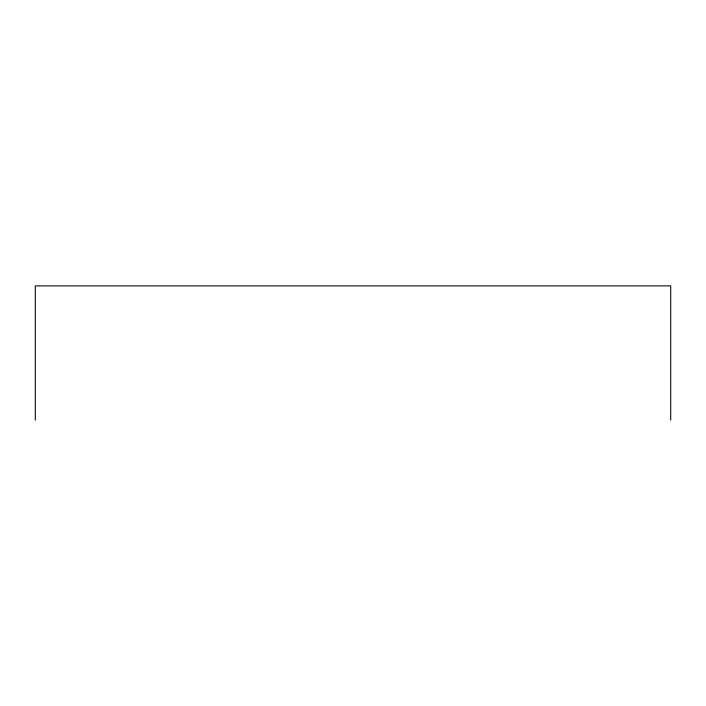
<?xml version="1.0" encoding="UTF-8"?>
<svg xmlns="http://www.w3.org/2000/svg" width="706" height="706" viewBox="0 0 706 706"><rect width="100%" height="100%" fill="white"/><g stroke="black" fill="none" stroke-linecap="round" stroke-linejoin="round"><path stroke-width="1.06" d="M670.7 420.114L670.7 285.886L35.3 285.886L35.3 420.114"/></g></svg>
